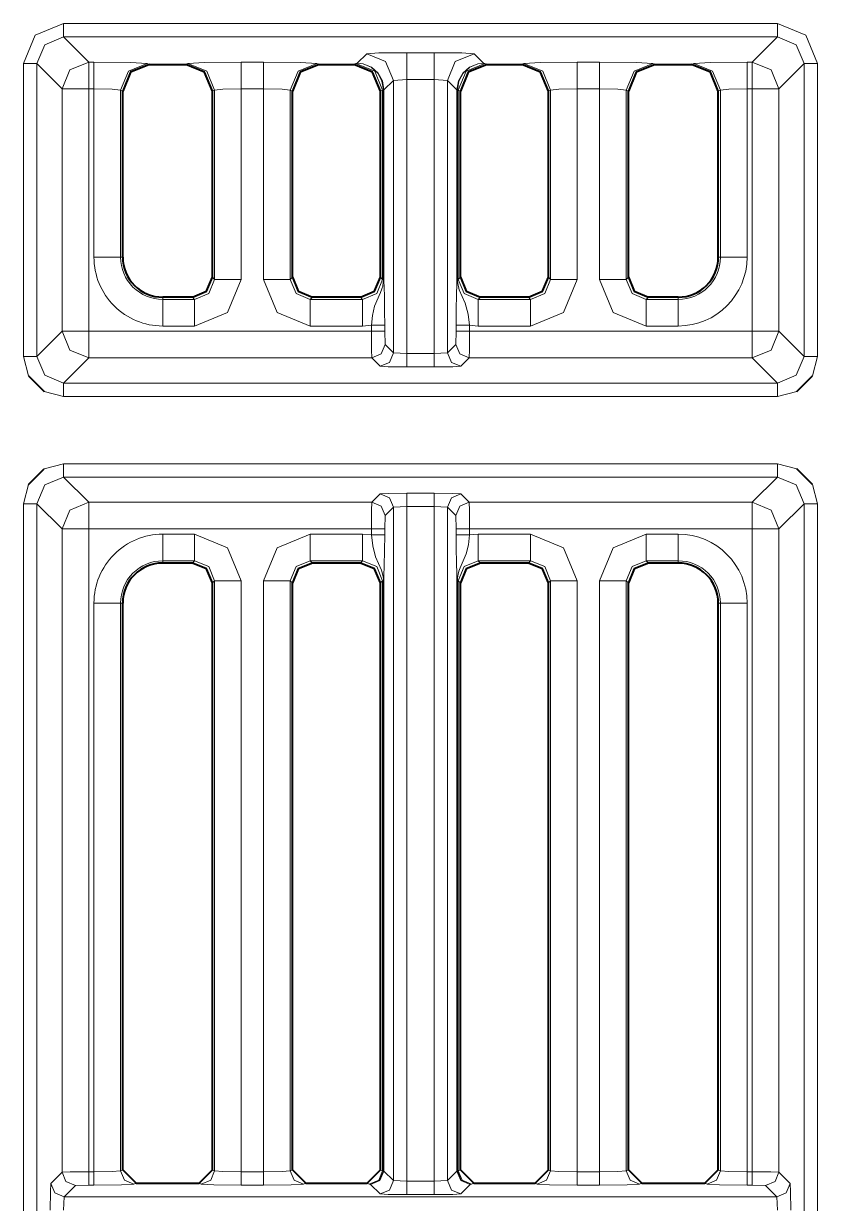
# Model space of a CAD drawing. Header units: millimetres. Extents: x 0 to 2941, y -405 to 1422.
# Drawn here: x 879.28 to 909.05, y 228.7 to 272.93 of the extents above; entities that cross this region are included whole.
import ezdxf

# ---------------------------------------------------------------- set-up
doc = ezdxf.new("R2010")
doc.units = ezdxf.units.MM
doc.layers.add('FINE', color=9, linetype='Continuous')
doc.layers.add('OUTLINE', color=7, linetype='Continuous')

msp = doc.modelspace()

# ---------------------------------------------------------------- linework, layer by layer
at = {"layer": 'FINE', "lineweight": 9}
for p, q in [((880.779, 272.928), (907.554, 272.928)), ((880.779, 272.428), (881.723, 271.484)), ((907.554, 272.428), (880.779, 272.428)), ((891.795, 271.443), (892.151, 271.799)), ((893.651, 271.837), (894.677, 271.837)), ((896.176, 271.799), (896.532, 271.443)), ((879.28, 260.453), (879.28, 271.428)), ((880.723, 270.484), (879.779, 271.428)), ((879.779, 271.428), (879.779, 260.453)), ((881.723, 271.484), (881.919, 271.484)), ((883.916, 271.434), (883.998, 271.393)), ((885.364, 271.393), (885.446, 271.434)), ((887.444, 271.484), (888.284, 271.484)), ((890.281, 271.434), (890.364, 271.393)), ((891.663, 271.393), (891.746, 271.434)), ((891.746, 271.434), (891.795, 271.443)), ((896.532, 271.443), (896.581, 271.434)), ((896.581, 271.434), (896.663, 271.393)), ((897.963, 271.393), (898.046, 271.434)), ((900.043, 271.484), (900.884, 271.484)), ((902.881, 271.434), (902.964, 271.393)), ((904.335, 271.393), (904.417, 271.434)), ((908.554, 271.428), (907.61, 270.484)), ((908.554, 260.453), (908.554, 271.428)), ((909.053, 271.428), (909.053, 260.453)), ((893.151, 270.799), (892.794, 270.442)), ((893.651, 270.838), (893.151, 270.799)), ((893.151, 260.582), (893.151, 270.799)), ((893.651, 270.838), (893.651, 260.556)), ((894.677, 270.838), (893.651, 270.838)), ((894.677, 260.556), (894.677, 270.838)), ((895.176, 270.799), (894.677, 270.838)), ((895.533, 270.442), (895.176, 270.799)), ((895.176, 270.799), (895.176, 260.582)), ((880.723, 261.397), (880.723, 270.484)), ((881.723, 270.484), (881.723, 261.397)), ((881.919, 270.484), (881.723, 270.484)), ((881.919, 264.172), (881.919, 270.484)), ((882.999, 270.394), (882.917, 270.435)), ((882.917, 270.435), (882.917, 264.172)), ((888.284, 270.484), (887.444, 270.484)), ((887.444, 270.484), (887.444, 263.34)), ((888.284, 263.34), (888.284, 270.484)), ((889.282, 270.435), (889.282, 263.34)), ((889.364, 270.394), (889.282, 270.435)), ((892.745, 270.435), (892.664, 270.394)), ((892.777, 270.446), (892.745, 270.435)), ((892.745, 263.34), (892.745, 270.435)), ((892.777, 270.442), (892.777, 270.446)), ((892.777, 263.34), (892.777, 270.442)), ((892.794, 270.442), (892.794, 263.34)), ((895.533, 270.442), (895.534, 270.448)), ((895.533, 263.34), (895.533, 270.442)), ((895.582, 270.435), (895.55, 270.446)), ((895.55, 270.446), (895.55, 270.442)), ((895.55, 270.442), (895.55, 263.34)), ((895.664, 270.394), (895.582, 270.435)), ((895.582, 270.435), (895.582, 263.34)), ((899.045, 270.435), (898.964, 270.394)), ((899.045, 263.34), (899.045, 270.435)), ((900.043, 270.484), (900.043, 263.34)), ((900.884, 270.484), (900.043, 270.484)), ((900.884, 263.34), (900.884, 270.484)), ((906.61, 270.484), (906.415, 270.484)), ((906.415, 270.484), (906.415, 264.172)), ((882.917, 264.172), (882.999, 264.172)), ((905.335, 264.172), (905.416, 264.172)), ((886.364, 263.421), (886.445, 263.34)), ((889.282, 263.34), (889.364, 263.421)), ((892.664, 263.421), (892.745, 263.34)), ((895.582, 263.34), (895.664, 263.421)), ((898.964, 263.421), (899.045, 263.34)), ((901.882, 263.34), (901.964, 263.421)), ((884.499, 262.673), (884.499, 262.591)), ((884.499, 262.591), (885.696, 262.591)), ((885.696, 262.591), (885.615, 262.673)), ((890.113, 262.673), (890.031, 262.591)), ((890.031, 262.591), (891.996, 262.591)), ((891.996, 262.591), (891.915, 262.673)), ((896.412, 262.673), (896.331, 262.591)), ((896.331, 262.591), (898.296, 262.591)), ((898.296, 262.591), (898.215, 262.673)), ((902.712, 262.673), (902.631, 262.591)), ((902.631, 262.591), (903.835, 262.591)), ((903.835, 262.591), (903.835, 262.673)), ((879.779, 260.453), (880.723, 261.397)), ((881.723, 261.397), (892.323, 261.397)), ((885.696, 261.592), (884.499, 261.592)), ((891.996, 261.592), (890.031, 261.592)), ((892.323, 261.623), (891.996, 261.592)), ((892.323, 261.397), (892.323, 261.623)), ((892.823, 261.623), (892.823, 261.397)), ((892.823, 261.397), (892.836, 260.897)), ((895.492, 260.897), (895.504, 261.397)), ((895.504, 261.397), (895.504, 261.623)), ((896.004, 261.623), (896.004, 261.397)), ((896.331, 261.592), (896.004, 261.623)), ((898.296, 261.592), (896.331, 261.592)), ((903.835, 261.592), (902.631, 261.592)), ((892.836, 260.897), (893.151, 260.582)), ((893.151, 260.582), (893.651, 260.556)), ((893.651, 260.556), (894.677, 260.556)), ((894.677, 260.556), (895.176, 260.582)), ((895.176, 260.582), (895.492, 260.897)), ((879.468, 259.726), (879.28, 260.453)), ((881.723, 260.397), (880.779, 259.453)), ((892.336, 260.397), (881.723, 260.397)), ((892.651, 260.082), (892.336, 260.397)), ((894.677, 260.056), (893.651, 260.056)), ((907.554, 259.453), (906.61, 260.397)), ((909.053, 260.453), (908.865, 259.726)), ((880.779, 259.453), (907.554, 259.453)), ((880.779, 258.954), (880.052, 259.141)), ((880.052, 256.239), (880.779, 256.427)), ((880.779, 256.427), (907.554, 256.427)), ((907.554, 256.427), (908.281, 256.239)), ((879.28, 254.928), (879.468, 255.655)), ((906.61, 254.984), (907.554, 255.927)), ((908.865, 255.655), (909.053, 254.928)), ((892.336, 254.984), (892.651, 255.299)), ((893.651, 255.324), (894.677, 255.324)), ((895.676, 255.299), (895.991, 254.984)), ((879.28, 200.348), (879.28, 254.928)), ((880.723, 253.984), (879.779, 254.928)), ((879.779, 254.928), (879.779, 200.203)), ((881.723, 254.984), (892.336, 254.984)), ((893.651, 254.825), (893.151, 254.799)), ((893.651, 254.825), (893.651, 229.532)), ((894.677, 254.825), (893.651, 254.825)), ((894.677, 229.532), (894.677, 254.825)), ((895.176, 254.799), (894.677, 254.825)), ((895.176, 254.799), (895.176, 229.558)), ((895.991, 254.984), (906.61, 254.984)), ((908.554, 254.928), (907.61, 253.984)), ((908.554, 200.203), (908.554, 254.928)), ((909.053, 254.928), (909.053, 200.348)), ((892.836, 254.484), (892.823, 253.984)), ((880.723, 229.873), (880.723, 253.984)), ((892.323, 253.984), (881.723, 253.984)), ((892.323, 253.758), (892.323, 253.984)), ((892.823, 253.984), (892.823, 253.758)), ((895.504, 253.758), (895.504, 253.984)), ((896.004, 253.984), (896.004, 253.758)), ((906.61, 253.984), (896.004, 253.984)), ((906.61, 229.886), (906.61, 253.984)), ((907.61, 253.984), (907.61, 229.873)), ((884.499, 253.789), (885.696, 253.789)), ((890.031, 253.789), (891.996, 253.789)), ((891.996, 253.789), (892.323, 253.758)), ((896.004, 253.758), (896.331, 253.789)), ((896.331, 253.789), (898.296, 253.789)), ((902.631, 253.789), (903.835, 253.789)), ((885.696, 252.79), (884.499, 252.79)), ((884.499, 252.79), (884.499, 252.708)), ((885.615, 252.708), (885.696, 252.79)), ((890.031, 252.79), (890.113, 252.708)), ((891.996, 252.79), (890.031, 252.79)), ((891.915, 252.708), (891.996, 252.79)), ((898.215, 252.708), (898.296, 252.79)), ((902.631, 252.79), (902.712, 252.708)), ((903.835, 252.79), (902.631, 252.79)), ((903.835, 252.708), (903.835, 252.79)), ((886.445, 252.041), (886.364, 251.96)), ((887.444, 252.041), (887.444, 229.886)), ((888.284, 229.886), (888.284, 252.041)), ((889.364, 251.96), (889.282, 252.041)), ((892.745, 252.041), (892.664, 251.96)), ((895.533, 229.915), (895.533, 252.041)), ((895.55, 252.041), (895.55, 229.915)), ((895.664, 251.96), (895.582, 252.041)), ((895.582, 252.041), (895.582, 229.923)), ((899.045, 252.041), (898.964, 251.96)), ((899.045, 229.923), (899.045, 252.041)), ((900.043, 252.041), (900.043, 229.886)), ((900.884, 229.886), (900.884, 252.041)), ((901.882, 252.041), (901.882, 229.923)), ((901.964, 251.96), (901.882, 252.041)), ((881.919, 229.886), (881.919, 251.208)), ((882.917, 251.208), (882.917, 229.923)), ((882.999, 251.208), (882.917, 251.208)), ((905.416, 251.208), (905.335, 251.208)), ((905.416, 229.923), (905.416, 251.208)), ((906.415, 251.208), (906.415, 229.886)), ((880.303, 229.453), (880.723, 229.873)), ((882.917, 229.923), (882.999, 229.964)), ((887.444, 229.886), (888.284, 229.886)), ((892.664, 229.964), (892.745, 229.923)), ((892.745, 229.923), (892.777, 229.915)), ((893.151, 229.558), (893.651, 229.532)), ((893.651, 229.532), (894.677, 229.532)), ((894.677, 229.532), (895.176, 229.558)), ((895.176, 229.558), (895.533, 229.915)), ((895.55, 229.915), (895.582, 229.923)), ((895.582, 229.923), (895.664, 229.964)), ((898.964, 229.964), (899.045, 229.923)), ((900.043, 229.886), (900.884, 229.886)), ((901.882, 229.923), (901.964, 229.964)), ((905.335, 229.964), (905.416, 229.923)), ((906.415, 229.886), (906.61, 229.886)), ((881.723, 229.386), (881.223, 229.373)), ((881.919, 229.386), (881.723, 229.386)), ((883.498, 229.464), (883.416, 229.423)), ((885.946, 229.423), (885.864, 229.464)), ((889.864, 229.464), (889.781, 229.423)), ((892.246, 229.423), (892.164, 229.464)), ((892.294, 229.415), (892.246, 229.423)), ((892.651, 229.058), (892.294, 229.415)), ((896.033, 229.415), (895.676, 229.058)), ((896.082, 229.423), (896.033, 229.415)), ((896.164, 229.464), (896.082, 229.423)), ((898.546, 229.423), (898.463, 229.464)), ((900.884, 229.386), (900.043, 229.386)), ((902.464, 229.464), (902.381, 229.423)), ((904.917, 229.423), (904.835, 229.464)), ((906.61, 229.386), (906.415, 229.386)), ((880.803, 228.953), (880.778, 228.453)), ((894.677, 229.033), (893.651, 229.033)), ((907.556, 228.453), (907.53, 228.953))]:
    msp.add_line(p, q, dxfattribs=at)
for points in [[(879.28, 271.428), (879.719, 272.488), (880.779, 272.928)], [(880.779, 272.928), (880.779, 272.579), (880.779, 272.428)], [(907.554, 272.428), (907.554, 272.579), (907.554, 272.928)], [(907.554, 272.928), (908.614, 272.488), (909.053, 271.428)], [(879.779, 271.428), (880.072, 272.135), (880.779, 272.428)], [(906.415, 271.484), (906.61, 271.484), (907.554, 272.428)], [(907.554, 272.428), (908.261, 272.135), (908.554, 271.428)], [(892.151, 271.799), (892.604, 271.826), (893.651, 271.837)], [(893.151, 270.799), (892.858, 271.506), (892.151, 271.799)], [(893.651, 270.838), (893.651, 271.536), (893.651, 271.837)], [(894.677, 270.838), (894.677, 271.536), (894.677, 271.837)], [(894.677, 271.837), (895.723, 271.826), (896.176, 271.799)], [(895.176, 270.799), (895.469, 271.506), (896.176, 271.799)], [(879.779, 271.428), (879.629, 271.428), (879.28, 271.428)], [(880.723, 270.484), (881.016, 271.191), (881.723, 271.484)], [(881.723, 270.484), (881.723, 271.182), (881.723, 271.484)], [(881.919, 271.484), (883.295, 271.47), (883.916, 271.434)], [(881.919, 270.484), (881.919, 271.182), (881.919, 271.484)], [(882.917, 270.435), (883.21, 271.141), (883.916, 271.434)], [(885.446, 271.434), (886.067, 271.47), (887.444, 271.484)], [(886.445, 270.435), (886.152, 271.141), (885.446, 271.434)], [(887.444, 270.484), (887.444, 271.182), (887.444, 271.484)], [(888.284, 270.484), (888.284, 271.182), (888.284, 271.484)], [(888.284, 271.484), (889.66, 271.47), (890.281, 271.434)], [(889.282, 270.435), (889.575, 271.141), (890.281, 271.434)], [(892.745, 270.435), (892.452, 271.141), (891.746, 271.434)], [(892.794, 270.442), (892.794, 270.448), (892.736, 270.777), (892.573, 271.069), (892.324, 271.291), (892.013, 271.419), (891.819, 271.443), (891.795, 271.443)], [(892.777, 270.446), (892.72, 270.775), (892.561, 271.066), (892.316, 271.289), (892.01, 271.418), (891.819, 271.443), (891.795, 271.443)], [(895.55, 270.446), (895.538, 270.447), (895.534, 270.448), (895.591, 270.777), (895.754, 271.069), (896.004, 271.291), (896.314, 271.419), (896.508, 271.443), (896.532, 271.443)], [(895.55, 270.446), (895.607, 270.775), (895.766, 271.066), (896.011, 271.289), (896.317, 271.418), (896.508, 271.443), (896.532, 271.443)], [(895.582, 270.435), (895.875, 271.141), (896.581, 271.434)], [(898.046, 271.434), (898.667, 271.47), (900.043, 271.484)], [(899.045, 270.435), (898.752, 271.141), (898.046, 271.434)], [(900.043, 270.484), (900.043, 271.182), (900.043, 271.484)], [(900.884, 270.484), (900.884, 271.182), (900.884, 271.484)], [(900.884, 271.484), (902.26, 271.47), (902.881, 271.434)], [(901.882, 270.435), (902.175, 271.141), (902.881, 271.434)], [(904.417, 271.434), (905.038, 271.47), (906.415, 271.484)], [(904.417, 271.434), (905.123, 271.141), (905.416, 270.435)], [(906.415, 271.484), (906.415, 271.182), (906.415, 270.484)], [(906.61, 271.484), (906.61, 271.182), (906.61, 270.484)], [(906.61, 271.484), (907.317, 271.191), (907.61, 270.484)], [(909.053, 271.428), (908.705, 271.428), (908.554, 271.428)], [(881.723, 270.484), (881.025, 270.484), (880.723, 270.484)], [(882.917, 270.435), (882.607, 270.47), (881.919, 270.484)], [(886.445, 263.34), (886.445, 270.435), (886.364, 270.394)], [(887.444, 270.484), (886.755, 270.47), (886.445, 270.435)], [(889.282, 270.435), (888.972, 270.47), (888.284, 270.484)], [(892.777, 270.446), (892.789, 270.447), (892.794, 270.448)], [(892.794, 270.442), (892.789, 270.442), (892.777, 270.442)], [(895.55, 270.442), (895.538, 270.442), (895.533, 270.442)], [(896.004, 261.397), (906.61, 261.397), (906.61, 270.484)], [(900.043, 270.484), (899.355, 270.47), (899.045, 270.435)], [(901.882, 270.435), (901.572, 270.47), (900.884, 270.484)], [(901.964, 270.394), (901.882, 270.435), (901.882, 263.34)], [(905.416, 264.172), (905.416, 270.435), (905.335, 270.394)], [(906.415, 270.484), (905.726, 270.47), (905.416, 270.435)], [(907.61, 270.484), (907.308, 270.484), (906.61, 270.484)], [(907.61, 270.484), (907.61, 261.397), (908.554, 260.453)], [(882.917, 264.172), (882.607, 264.172), (881.919, 264.172)], [(906.415, 264.172), (905.726, 264.172), (905.416, 264.172)], [(885.696, 262.591), (886.227, 262.809), (886.445, 263.34)], [(887.444, 263.34), (886.932, 262.104), (885.696, 261.592)], [(886.445, 263.34), (886.755, 263.34), (887.444, 263.34)], [(889.282, 263.34), (888.972, 263.34), (888.284, 263.34)], [(890.031, 261.592), (888.795, 262.104), (888.284, 263.34)], [(889.282, 263.34), (889.5, 262.809), (890.031, 262.591)], [(891.996, 262.591), (892.527, 262.809), (892.745, 263.34)], [(892.323, 261.623), (892.366, 261.987), (892.444, 262.33), (892.669, 262.848), (892.72, 262.985), (892.749, 263.091), (892.772, 263.237), (892.777, 263.307), (892.777, 263.34)], [(892.777, 263.34), (892.756, 263.34), (892.745, 263.34)], [(892.777, 263.34), (892.789, 263.34), (892.794, 263.34)], [(892.794, 263.34), (892.794, 263.328), (892.794, 263.3), (892.795, 263.241), (892.797, 263.192), (892.799, 263.117), (892.813, 262.624), (892.82, 262.153), (892.823, 261.623)], [(895.504, 261.623), (895.507, 262.215), (895.517, 262.763), (895.53, 263.171), (895.533, 263.279), (895.533, 263.313), (895.533, 263.34)], [(895.533, 263.34), (895.538, 263.34), (895.55, 263.34)], [(895.55, 263.34), (895.552, 263.27), (895.561, 263.183), (895.621, 262.943), (895.843, 262.443), (895.954, 262.03), (896.004, 261.623)], [(895.582, 263.34), (895.571, 263.34), (895.55, 263.34)], [(895.582, 263.34), (895.8, 262.809), (896.331, 262.591)], [(898.296, 262.591), (898.827, 262.809), (899.045, 263.34)], [(900.043, 263.34), (899.532, 262.104), (898.296, 261.592)], [(900.043, 263.34), (899.355, 263.34), (899.045, 263.34)], [(901.882, 263.34), (901.572, 263.34), (900.884, 263.34)], [(902.631, 261.592), (901.395, 262.104), (900.884, 263.34)], [(901.882, 263.34), (902.1, 262.809), (902.631, 262.591)], [(884.499, 262.591), (884.499, 262.281), (884.499, 261.592)], [(885.696, 262.591), (885.696, 262.281), (885.696, 261.592)], [(890.031, 262.591), (890.031, 262.281), (890.031, 261.592)], [(891.996, 262.591), (891.996, 262.281), (891.996, 261.592)], [(896.331, 262.591), (896.331, 262.281), (896.331, 261.592)], [(898.296, 262.591), (898.296, 262.281), (898.296, 261.592)], [(902.631, 261.592), (902.631, 262.281), (902.631, 262.591)], [(903.835, 261.592), (903.835, 262.281), (903.835, 262.591)], [(881.723, 261.397), (881.025, 261.397), (880.723, 261.397)], [(881.723, 260.397), (881.016, 260.69), (880.723, 261.397)], [(881.723, 260.397), (881.723, 260.699), (881.723, 261.397)], [(892.323, 261.623), (892.672, 261.623), (892.823, 261.623)], [(892.323, 261.397), (892.672, 261.397), (892.823, 261.397)], [(892.336, 260.397), (892.327, 260.699), (892.323, 261.397)], [(895.504, 261.623), (895.655, 261.623), (896.004, 261.623)], [(895.504, 261.397), (895.655, 261.397), (896.004, 261.397)], [(896.004, 261.397), (896, 260.699), (895.991, 260.397)], [(907.61, 261.397), (907.308, 261.397), (906.61, 261.397)], [(906.61, 260.397), (906.61, 260.699), (906.61, 261.397)], [(907.61, 261.397), (907.317, 260.69), (906.61, 260.397)], [(892.336, 260.397), (892.689, 260.544), (892.836, 260.897)], [(892.651, 260.082), (893.004, 260.228), (893.151, 260.582)], [(893.651, 260.056), (893.651, 260.207), (893.651, 260.556)], [(894.677, 260.056), (894.677, 260.207), (894.677, 260.556)], [(895.176, 260.582), (895.323, 260.228), (895.676, 260.082)], [(895.492, 260.897), (895.638, 260.544), (895.991, 260.397)], [(879.28, 260.453), (879.629, 260.453), (879.779, 260.453)], [(879.779, 260.453), (880.072, 259.746), (880.779, 259.453)], [(893.651, 260.056), (892.953, 260.064), (892.651, 260.082)], [(906.61, 260.397), (895.991, 260.397), (895.676, 260.082), (895.374, 260.064), (894.677, 260.056)], [(907.554, 259.453), (908.261, 259.746), (908.554, 260.453)], [(908.554, 260.453), (908.705, 260.453), (909.053, 260.453)], [(880.779, 258.954), (880.779, 259.303), (880.779, 259.453)], [(907.554, 258.954), (907.554, 259.303), (907.554, 259.453)], [(908.281, 259.141), (907.554, 258.954), (880.779, 258.954)], [(880.779, 256.427), (880.779, 256.078), (880.779, 255.927)], [(907.554, 256.427), (907.554, 256.078), (907.554, 255.927)], [(880.779, 255.927), (880.072, 255.635), (879.779, 254.928)], [(907.554, 255.927), (880.779, 255.927), (881.723, 254.984)], [(908.554, 254.928), (908.261, 255.635), (907.554, 255.927)], [(892.651, 255.299), (892.953, 255.317), (893.651, 255.324)], [(892.651, 255.299), (893.004, 255.152), (893.151, 254.799)], [(893.651, 255.324), (893.651, 255.174), (893.651, 254.825)], [(894.677, 255.324), (894.677, 255.174), (894.677, 254.825)], [(894.677, 255.324), (895.374, 255.317), (895.676, 255.299)], [(895.676, 255.299), (895.323, 255.152), (895.176, 254.799)], [(879.28, 254.928), (879.629, 254.928), (879.779, 254.928)], [(880.723, 253.984), (881.016, 254.691), (881.723, 254.984)], [(881.723, 253.984), (881.723, 254.682), (881.723, 254.984)], [(892.323, 253.984), (892.327, 254.682), (892.336, 254.984)], [(892.336, 254.984), (892.689, 254.837), (892.836, 254.484)], [(892.794, 252.041), (892.794, 229.915), (893.151, 229.558), (893.151, 254.799), (892.836, 254.484)], [(895.504, 253.984), (895.492, 254.484), (895.176, 254.799)], [(895.991, 254.984), (895.638, 254.837), (895.492, 254.484)], [(895.991, 254.984), (896, 254.682), (896.004, 253.984)], [(906.61, 253.984), (906.61, 254.682), (906.61, 254.984)], [(906.61, 254.984), (907.317, 254.691), (907.61, 253.984)], [(908.554, 254.928), (908.705, 254.928), (909.053, 254.928)], [(881.723, 253.984), (881.025, 253.984), (880.723, 253.984)], [(881.723, 253.984), (881.723, 229.886), (881.919, 229.886)], [(892.323, 253.984), (892.672, 253.984), (892.823, 253.984)], [(896.004, 253.984), (895.655, 253.984), (895.504, 253.984)], [(907.61, 253.984), (907.308, 253.984), (906.61, 253.984)], [(884.499, 253.789), (884.499, 253.1), (884.499, 252.79)], [(885.696, 253.789), (885.696, 253.1), (885.696, 252.79)], [(885.696, 253.789), (886.932, 253.277), (887.444, 252.041)], [(888.284, 252.041), (888.795, 253.277), (890.031, 253.789)], [(890.031, 253.789), (890.031, 253.1), (890.031, 252.79)], [(891.996, 253.789), (891.996, 253.1), (891.996, 252.79)], [(892.323, 253.758), (892.672, 253.758), (892.823, 253.758)], [(892.777, 229.915), (892.777, 252.041), (892.775, 252.111), (892.766, 252.198), (892.706, 252.437), (892.484, 252.937), (892.373, 253.351), (892.323, 253.758)], [(892.823, 253.758), (892.82, 253.166), (892.81, 252.618), (892.797, 252.21), (892.794, 252.102), (892.794, 252.068), (892.794, 252.041)], [(896.004, 253.758), (895.655, 253.758), (895.504, 253.758)], [(895.533, 252.041), (895.533, 252.054), (895.533, 252.081), (895.532, 252.14), (895.53, 252.189), (895.528, 252.263), (895.514, 252.757), (895.507, 253.227), (895.504, 253.758)], [(896.004, 253.758), (895.961, 253.394), (895.883, 253.051), (895.658, 252.533), (895.607, 252.396), (895.578, 252.289), (895.555, 252.143), (895.551, 252.074), (895.55, 252.041)], [(896.331, 253.789), (896.331, 253.1), (896.331, 252.79)], [(898.296, 253.789), (898.296, 253.1), (898.296, 252.79)], [(898.296, 253.789), (899.532, 253.277), (900.043, 252.041)], [(900.884, 252.041), (901.395, 253.277), (902.631, 253.789)], [(902.631, 252.79), (902.631, 253.1), (902.631, 253.789)], [(903.835, 252.79), (903.835, 253.1), (903.835, 253.789)], [(886.445, 252.041), (886.227, 252.572), (885.696, 252.79)], [(890.031, 252.79), (889.5, 252.572), (889.282, 252.041)], [(892.745, 229.923), (892.745, 252.041), (892.527, 252.572), (891.996, 252.79)], [(896.331, 252.79), (895.8, 252.572), (895.582, 252.041)], [(898.296, 252.79), (896.331, 252.79), (896.412, 252.708)], [(899.045, 252.041), (898.827, 252.572), (898.296, 252.79)], [(902.631, 252.79), (902.1, 252.572), (901.882, 252.041)], [(886.364, 229.964), (886.445, 229.923), (886.445, 252.041)], [(886.445, 252.041), (886.755, 252.041), (887.444, 252.041)], [(889.282, 252.041), (888.972, 252.041), (888.284, 252.041)], [(889.282, 252.041), (889.282, 229.923), (889.364, 229.964)], [(892.777, 252.041), (892.756, 252.041), (892.745, 252.041)], [(892.777, 252.041), (892.789, 252.041), (892.794, 252.041)], [(895.55, 252.041), (895.538, 252.041), (895.533, 252.041)], [(895.582, 252.041), (895.571, 252.041), (895.55, 252.041)], [(900.043, 252.041), (899.355, 252.041), (899.045, 252.041)], [(900.884, 252.041), (901.572, 252.041), (901.882, 252.041)], [(881.919, 251.208), (882.607, 251.208), (882.917, 251.208)], [(905.416, 251.208), (905.726, 251.208), (906.415, 251.208)], [(880.723, 229.873), (881.025, 229.882), (881.723, 229.886)], [(881.223, 229.373), (880.87, 229.52), (880.723, 229.873)], [(881.723, 229.386), (881.723, 229.537), (881.723, 229.886)], [(881.919, 229.886), (882.607, 229.897), (882.917, 229.923)], [(881.919, 229.386), (881.919, 229.537), (881.919, 229.886)], [(883.416, 229.423), (883.064, 229.57), (882.917, 229.923)], [(886.445, 229.923), (886.298, 229.57), (885.946, 229.423)], [(886.445, 229.923), (886.755, 229.897), (887.444, 229.886)], [(887.444, 229.886), (887.444, 229.537), (887.444, 229.386)], [(888.284, 229.886), (888.972, 229.897), (889.282, 229.923)], [(888.284, 229.886), (888.284, 229.537), (888.284, 229.386)], [(889.282, 229.923), (889.429, 229.57), (889.781, 229.423)], [(892.745, 229.923), (892.598, 229.57), (892.246, 229.423)], [(892.794, 229.915), (892.647, 229.562), (892.294, 229.415)], [(892.777, 229.915), (892.634, 229.563), (892.294, 229.415)], [(893.151, 229.558), (893.004, 229.204), (892.651, 229.058)], [(892.777, 229.915), (892.789, 229.915), (892.794, 229.915)], [(893.651, 229.532), (893.651, 229.183), (893.651, 229.033)], [(894.677, 229.532), (894.677, 229.183), (894.677, 229.033)], [(895.176, 229.558), (895.323, 229.204), (895.676, 229.058)], [(895.533, 229.915), (895.68, 229.562), (896.033, 229.415)], [(895.533, 229.915), (895.538, 229.915), (895.55, 229.915)], [(895.55, 229.915), (895.693, 229.563), (896.033, 229.415)], [(895.582, 229.923), (895.729, 229.57), (896.082, 229.423)], [(899.045, 229.923), (898.898, 229.57), (898.546, 229.423)], [(899.045, 229.923), (899.355, 229.897), (900.043, 229.886)], [(900.043, 229.886), (900.043, 229.537), (900.043, 229.386)], [(900.884, 229.886), (901.572, 229.897), (901.882, 229.923)], [(900.884, 229.886), (900.884, 229.537), (900.884, 229.386)], [(902.381, 229.423), (902.029, 229.57), (901.882, 229.923)], [(904.917, 229.423), (905.27, 229.57), (905.416, 229.923)], [(905.416, 229.923), (905.726, 229.897), (906.415, 229.886)], [(906.415, 229.386), (906.415, 229.537), (906.415, 229.886)], [(906.61, 229.386), (906.61, 229.537), (906.61, 229.886)], [(906.61, 229.886), (907.308, 229.882), (907.61, 229.873)], [(907.11, 229.373), (907.463, 229.52), (907.61, 229.873)], [(907.61, 229.873), (908.03, 229.453), (908.048, 229.151), (908.055, 228.453)], [(880.278, 228.453), (880.285, 229.151), (880.303, 229.453)], [(880.803, 228.953), (880.45, 229.1), (880.303, 229.453)], [(881.223, 229.373), (880.803, 228.953), (907.53, 228.953)], [(883.416, 229.423), (882.951, 229.397), (881.919, 229.386)], [(888.284, 229.386), (887.444, 229.386), (886.411, 229.397), (885.946, 229.423)], [(889.781, 229.423), (889.316, 229.397), (888.284, 229.386)], [(900.043, 229.386), (899.011, 229.397), (898.546, 229.423)], [(902.381, 229.423), (901.916, 229.397), (900.884, 229.386)], [(906.415, 229.386), (905.382, 229.397), (904.917, 229.423)], [(907.53, 228.953), (907.11, 229.373), (906.61, 229.386)], [(907.53, 228.953), (907.883, 229.1), (908.03, 229.453)], [(893.651, 229.033), (892.953, 229.04), (892.651, 229.058)], [(895.676, 229.058), (895.374, 229.04), (894.677, 229.033)]]:
    msp.add_lwpolyline(points, dxfattribs=at)
for points in [[(881.919, 264.172, 0.414223), (884.499, 261.592)], [(882.917, 264.172, 0.414214), (884.499, 262.591)], [(903.835, 262.591, 0.414198), (905.416, 264.172)], [(903.835, 261.592, 0.414204), (906.415, 264.172)], [(884.499, 253.788, 0.414223), (881.919, 251.208)], [(906.415, 251.208, 0.414204), (903.835, 253.788)], [(884.499, 252.79, 0.414214), (882.917, 251.208)], [(905.416, 251.208, 0.41423), (903.835, 252.79)]]:
    msp.add_lwpolyline(points, format="xyb", dxfattribs=at)
at = {"layer": 'OUTLINE', "lineweight": 40}
for p, q in [((883.998, 271.393), (885.364, 271.393)), ((890.364, 271.393), (891.663, 271.393)), ((896.663, 271.393), (897.963, 271.393)), ((902.964, 271.393), (904.335, 271.393)), ((882.999, 264.172), (882.999, 270.394)), ((889.364, 263.421), (889.364, 270.394)), ((892.664, 263.421), (892.664, 270.394)), ((895.664, 263.421), (895.664, 270.394)), ((901.964, 263.421), (901.964, 270.394)), ((905.335, 264.172), (905.335, 270.394)), ((885.615, 262.673), (884.499, 262.673)), ((891.915, 262.673), (890.113, 262.673)), ((898.215, 262.673), (896.412, 262.673)), ((903.835, 262.673), (902.712, 262.673)), ((879.468, 259.726), (880.052, 259.141)), ((908.281, 259.141), (908.865, 259.726)), ((879.468, 255.655), (880.052, 256.239)), ((908.865, 255.655), (908.281, 256.239)), ((885.615, 252.708), (884.499, 252.708)), ((898.215, 252.708), (896.412, 252.708)), ((903.835, 252.708), (902.712, 252.708)), ((886.364, 229.964), (886.364, 251.96)), ((889.364, 229.964), (889.364, 251.96)), ((895.664, 229.964), (895.664, 251.96)), ((898.964, 229.964), (898.964, 251.96)), ((901.964, 229.964), (901.964, 251.96)), ((882.999, 229.964), (882.999, 251.208)), ((905.335, 229.964), (905.335, 251.208)), ((882.999, 229.964), (883.498, 229.464)), ((885.864, 229.464), (886.364, 229.964)), ((889.364, 229.964), (889.864, 229.464)), ((892.164, 229.464), (892.664, 229.964)), ((895.664, 229.964), (896.164, 229.464)), ((898.463, 229.464), (898.964, 229.964)), ((901.964, 229.964), (902.464, 229.464)), ((904.835, 229.464), (905.335, 229.964)), ((883.498, 229.464), (885.864, 229.464)), ((889.864, 229.464), (892.164, 229.464)), ((896.164, 229.464), (898.463, 229.464)), ((902.464, 229.464), (904.835, 229.464))]:
    msp.add_line(p, q, dxfattribs=at)
for points in [[(883.998, 271.393), (883.291, 271.101), (882.999, 270.394)], [(886.364, 263.421), (886.364, 270.394), (886.071, 271.101), (885.364, 271.393)], [(890.364, 271.393), (889.656, 271.101), (889.364, 270.394)], [(892.664, 270.394), (892.371, 271.101), (891.663, 271.393)], [(896.663, 271.393), (895.956, 271.101), (895.664, 270.394)], [(898.964, 263.421), (898.964, 270.394), (898.671, 271.101), (897.963, 271.393)], [(902.964, 271.393), (902.256, 271.101), (901.964, 270.394)], [(905.335, 270.394), (905.042, 271.101), (904.335, 271.393)], [(885.615, 262.673), (886.144, 262.892), (886.364, 263.421)], [(889.364, 263.421), (889.583, 262.892), (890.113, 262.673)], [(891.915, 262.673), (892.444, 262.892), (892.664, 263.421)], [(895.664, 263.421), (895.883, 262.892), (896.412, 262.673)], [(898.215, 262.673), (898.744, 262.892), (898.964, 263.421)], [(901.964, 263.421), (902.183, 262.892), (902.712, 262.673)], [(886.364, 251.96), (886.144, 252.489), (885.615, 252.708)], [(891.915, 252.708), (890.113, 252.708), (889.583, 252.489), (889.364, 251.96)], [(892.664, 229.964), (892.664, 251.96), (892.444, 252.489), (891.915, 252.708)], [(896.412, 252.708), (895.883, 252.489), (895.664, 251.96)], [(898.964, 251.96), (898.744, 252.489), (898.215, 252.708)], [(902.712, 252.708), (902.183, 252.489), (901.964, 251.96)]]:
    msp.add_lwpolyline(points, dxfattribs=at)
for points in [[(882.999, 264.172, 0.41423), (884.499, 262.672)], [(903.835, 262.672, 0.414214), (905.335, 264.172)], [(884.499, 252.708, 0.414197), (882.999, 251.208)], [(905.335, 251.208, 0.414214), (903.835, 252.708)]]:
    msp.add_lwpolyline(points, format="xyb", dxfattribs=at)

doc.saveas('drawing.dxf')
